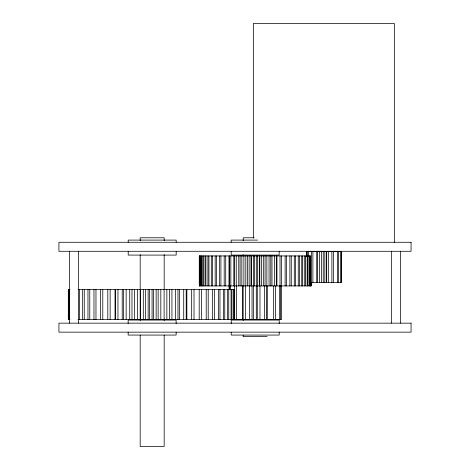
<?xml version="1.0" encoding="UTF-8"?>
<svg xmlns="http://www.w3.org/2000/svg" width="470" height="470" viewBox="0 0 470 470"><rect width="100%" height="100%" fill="white"/><g stroke="black" fill="none" stroke-linecap="round" stroke-linejoin="round"><path stroke-width="0.7" d="M254.27 237.779L243.178 237.779L243.178 240.711M257.589 240.094L231.175 240.094L231.175 242.232M310.229 282.376L341.285 282.376L341.285 251.479L306.416 251.479L306.416 256.508M310.564 285.925L310.564 255.927L199.274 255.927L199.274 285.925L311.064 285.925L311.064 282.27M70.001 289.555L68.315 289.555L68.315 319.553L70.001 319.553M78.044 289.555L234.366 289.555M78.044 319.553L281.471 319.553L281.471 285.925M267.16 336.649L243.178 336.649L243.178 335.186M400.569 251.28L400.569 323.154M394.336 242.479L394.336 23.5L253.348 23.5L253.348 238.084M391.569 251.28L391.569 323.154M341.173 251.479L341.173 282.376M340.891 251.479L340.891 282.376M338.547 251.479L338.547 282.376M337.566 251.479L337.566 282.376M333.395 251.479L333.395 282.376M331.885 251.479L331.885 282.376M328.489 251.479L328.489 282.376M326.709 251.479L326.709 282.376M326.609 251.479L326.609 282.376M324.829 251.479L324.829 282.376M323.248 251.479L323.248 282.376M321.509 251.479L321.509 282.376M319.359 251.479L319.359 282.376M317.62 251.479L317.62 282.376M316.733 251.479L316.733 282.376M312.903 251.479L312.903 282.376M311.504 251.479L311.504 282.376M310.999 282.27L310.999 285.925M310.929 282.27L310.929 285.925M310.323 255.927L310.323 285.925M309.471 255.927L309.471 285.925M309.043 255.927L309.043 285.925M308.355 251.479L308.355 256.508M307.779 255.927L307.779 285.925M307.545 251.479L307.545 256.508M307.174 255.927L307.174 285.925M306.505 251.479L306.505 256.508M305.518 255.927L305.518 285.925M304.736 255.927L304.736 285.925M302.698 255.927L302.698 285.925M301.752 255.927L301.752 285.925M299.361 255.927L299.361 285.925M298.256 255.927L298.256 285.925M295.536 255.927L295.536 285.925M294.291 255.927L294.291 285.925M291.271 255.927L291.271 285.925M289.896 255.927L289.896 285.925M286.612 255.927L286.612 285.925M285.125 255.927L285.125 285.925M281.606 255.927L281.636 285.925M280.402 285.925L280.402 319.553M280.02 255.927L280.02 285.925M279.685 285.925L279.685 319.553M279.162 251.52L279.162 255.087L231.175 255.087L231.175 251.52M279.204 323.636L279.204 320.064L231.216 320.064L231.216 323.636M279.204 332.202L279.204 335.063L231.216 335.063L231.216 332.202M276.936 255.927L276.936 285.925M276.313 255.927L276.313 285.925M275.367 285.925L275.367 319.553M274.644 255.927L274.644 285.925M273.658 285.925L273.658 319.553M271.995 255.927L271.995 285.925M270.785 255.927L270.785 285.925M269.057 255.927L269.057 285.925M267.095 285.925L267.095 319.553M266.872 255.927L266.843 319.553M265.086 255.927L265.062 285.925M264.428 285.925L264.428 319.553M263.317 255.927L263.317 285.925M261.62 255.927L261.62 285.925M259.981 285.925L259.981 319.553M259.787 255.927L259.787 285.925M259.281 255.927L259.281 285.925M257.484 255.927L257.484 285.925M257.284 285.925L257.284 319.553M256.297 255.927L256.303 319.553M254.464 255.927L254.464 285.925M253.606 285.925L253.606 319.553M253.43 255.927L253.43 285.925M252.038 285.925L252.038 319.553M251.632 255.927L251.632 285.925M250.962 255.927L250.962 285.925M249.529 285.925L249.529 319.553M249.141 255.927L249.141 285.925M247.596 255.927L247.596 285.925M245.816 255.927L245.816 285.925M245.563 285.925L245.563 319.553M243.889 255.927L243.889 285.925M243.178 254.628L243.178 256.091M243.178 319.071L243.178 320.54M243.049 285.925L243.049 319.553M242.743 285.925L242.743 319.553M241.85 255.927L241.85 285.925M240.1 255.927L240.1 285.925M238.76 255.927L238.76 285.925M236.486 285.925L236.486 319.553M236.246 255.927L236.246 285.925M234.589 319.553L234.548 255.927M234.195 289.555L234.195 319.553M233.807 255.927L233.807 285.925M233.631 289.555L233.631 319.553M231.91 289.555L231.91 319.553M231.076 289.555L231.076 319.553M230.846 255.927L230.846 285.925M230.635 285.925L230.635 289.579M229.689 285.925L229.689 289.579M229.225 255.927L229.225 285.925M229.096 255.927L229.096 285.925M229.031 285.925L229.031 289.579M228.755 289.555L228.755 319.553M227.656 289.555L227.656 319.553M225.718 255.927L225.718 285.925M224.754 289.555L224.754 319.553M224.19 255.927L224.19 285.925M223.403 289.555L223.403 319.553M220.912 255.927L220.912 285.925M219.966 289.555L219.966 319.553M219.49 255.927L219.49 285.925M218.374 289.555L218.374 319.553M216.482 255.927L216.482 285.925M215.178 255.927L215.178 285.925M214.432 289.555L214.432 319.553M212.622 289.555L212.622 319.553M212.475 255.927L212.475 285.925M211.312 255.927L211.312 285.925M208.933 255.927L208.933 285.925M208.216 289.555L208.216 319.553M207.922 255.927L207.922 285.925M206.207 289.555L206.207 319.553M205.901 255.927L205.901 285.925M205.049 255.927L205.049 285.925M203.404 255.927L203.404 285.925M202.723 255.927L202.723 285.925M201.483 255.927L201.483 285.925M201.383 289.555L201.383 319.553M200.978 255.927L200.978 285.925M200.144 255.927L200.144 285.925M199.821 255.927L199.821 285.925M199.409 255.927L199.339 285.925M199.198 289.555L199.198 319.553M194.016 289.555L194.016 319.553M191.672 289.555L191.672 319.553M186.872 289.555L186.872 319.553M186.185 289.555L186.185 319.553M183.717 289.555L183.717 319.553M179.558 289.555L179.558 319.553M177.983 289.555L177.983 319.553M176.174 242.232L176.174 240.094L128.192 240.094L128.192 242.232M176.174 251.52L176.174 255.087L128.192 255.087L128.192 251.52M176.133 323.636L176.133 320.064L128.151 320.064L128.151 323.636M176.133 332.202L176.133 335.063L128.151 335.063L128.151 332.202M175.416 289.555L175.416 319.553M171.938 289.555L171.938 319.553M169.5 289.555L169.5 319.553M166.862 289.555L166.862 319.553M164.177 240.711L164.177 237.779L140.189 237.779L140.189 240.711M164.177 254.623L164.177 289.779M164.177 319.071L164.177 320.534M164.177 335.18L164.177 446.5L140.189 446.5L140.189 335.18M164.106 289.555L164.106 319.553M160.828 289.555L160.828 319.553M158.143 289.555L158.143 319.553M156.146 289.555L156.146 319.553M153.39 289.555L153.39 319.553M152.063 289.555L152.063 319.553M149.36 289.555L149.36 319.553M148.138 289.555L148.138 319.553M145.4 289.555L145.4 319.553M143.297 289.555L143.297 319.553M140.612 289.555L140.612 319.553M140.189 254.623L140.189 289.779M140.189 319.071L140.189 320.534M140.178 289.555L140.178 319.553M137.481 289.555L137.481 319.553M134.626 289.555L134.626 319.553M131.988 289.555L131.988 319.553M129.726 289.555L129.726 319.553M126.154 289.555L126.154 319.553M123.587 289.555L123.587 319.553M122.218 289.555L122.218 319.553M117.958 289.555L117.958 319.553M115.497 289.555L115.497 319.553M115.033 289.555L115.033 319.553M110.144 289.555L110.144 319.553M107.806 289.555L107.806 319.553M102.789 289.555L102.789 319.553M100.604 289.555L100.604 319.553M95.974 289.555L95.974 319.553M93.971 289.555L93.971 319.553M89.776 289.555L89.776 319.553M87.972 289.555L87.972 319.553M84.259 289.555L84.259 319.553M82.673 289.555L82.673 319.553M79.489 289.555L79.489 319.553M78.431 251.28L78.431 323.154M69.56 289.555L69.56 319.553M69.431 251.28L69.431 323.154M68.761 289.555L68.761 319.553M68.479 289.555L68.479 319.553M411.068 242.279L58.932 242.279L58.932 251.28L411.068 251.28L411.068 242.279M411.068 323.154L58.932 323.154L58.932 332.149L411.068 332.149L411.068 323.154"/></g></svg>
